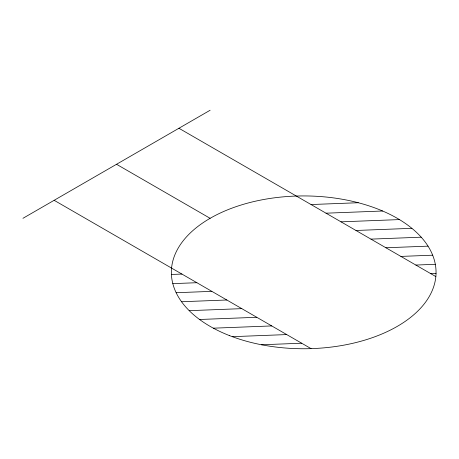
<?xml version="1.0" encoding="UTF-8"?>
<svg xmlns="http://www.w3.org/2000/svg" width="459" height="459" viewBox="0 0 459 459"><rect width="100%" height="100%" fill="white"/><g stroke="black" fill="none" stroke-linecap="round" stroke-linejoin="round"><path stroke-width="0.69" d="M22.95 218.312L210.119 110.252M311.053 204.542L358.272 202.729M326.028 213.188L382.64 211.008M340.997 221.835L399.445 219.586M355.972 230.481L411.889 228.324M370.947 239.122L421.213 237.188M385.921 247.768L428.029 246.15M400.891 256.415L432.671 255.193M171.408 274.465L181.907 274.063M415.865 265.055L435.316 264.309M172.808 283.633L196.877 282.71M430.84 273.702L436.033 273.501M176.153 292.727L211.851 291.35M181.54 301.741L226.826 299.997M189.206 310.668L241.801 308.643M199.556 319.487L256.77 317.289M213.36 328.179L271.745 325.93M232.288 336.671L286.72 334.577M261.527 344.766L301.695 343.223M178.924 128.262L435.843 276.593M116.534 164.282L210.119 218.312M54.145 200.302L311.064 348.633M229.523 335.621A132.347 76.412 0 0 0 435.711 277.793A132.347 76.412 0 0 0 245.875 203.612A132.347 76.412 0 0 0 229.523 335.621"/></g></svg>
